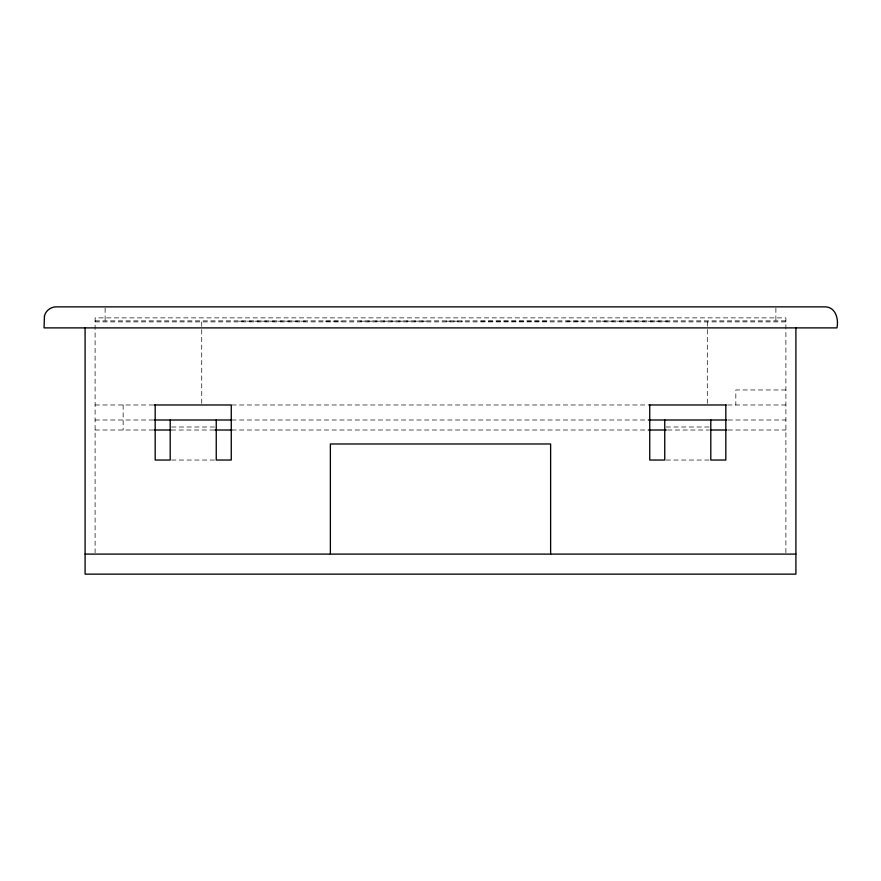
<?xml version="1.0" encoding="UTF-8"?>
<svg xmlns="http://www.w3.org/2000/svg" width="881" height="881" viewBox="0 0 881 881"><rect width="100%" height="100%" fill="white"/><g stroke="black" fill="none" stroke-linecap="round" stroke-linejoin="round"><path stroke-width="0.66" stroke-dasharray="4.41 3.3" d="M95.104 320.882L785.896 320.882M239.225 321.18L306.984 321.18M325.254 321.18L341.96 321.18M360.065 321.18L427.825 321.18M446.094 321.18L462.8 321.18M480.905 321.18L548.665 321.18M566.935 321.18L583.64 321.18M601.745 321.18L669.505 321.18M95.104 321.884L785.896 321.884M785.896 389.964L735.833 389.964L735.833 404.974M95.104 404.974L153.393 404.974M231.769 404.974L649.286 404.974M727.585 404.974L785.896 404.974M95.104 419.995L153.393 419.995M231.769 419.995L647.017 419.995M728.102 419.995L785.896 419.995M171.553 426.999L214.887 426.999M666.113 426.999L709.447 426.999M95.104 430.005L153.393 430.005M171.266 430.005L213.885 430.005M231.769 430.005L647.017 430.005M667.556 430.005L708.897 430.005M728.102 430.005L785.896 430.005M171.553 460.036L214.887 460.036M666.113 460.036L709.447 460.036M785.896 552.739L785.896 317.876L95.104 317.876L95.104 552.739M775.886 308.097L775.886 320.882M707.3 321.884L707.3 403.619M201.727 321.884L201.727 403.619M123.142 404.974L123.142 430.005M105.114 308.097L105.114 320.882"/><path stroke-width="1.32" d="M154.23 404.974L231.263 404.974L231.263 460.036L216.241 460.036L216.241 419.995M649.209 404.974L726.208 404.974M154.274 419.995L231.34 419.995M648.284 419.995L726.726 419.995M154.274 430.005L170.793 430.005M214.821 430.005L231.769 430.005M648.284 430.005L666.267 430.005M710.207 430.005L726.77 430.005M85.094 554.105L795.906 554.105M795.906 327.886L795.906 574.137L85.094 574.137L85.094 327.886M725.823 404.974L725.823 460.036L710.802 460.036L710.802 419.995M664.759 419.995L664.759 460.036L649.738 460.036L649.738 404.974M550.625 554.105L550.625 443.98L330.375 443.98L330.375 554.105M170.198 419.995L170.198 460.036L155.177 460.036L155.177 404.974M44.457 315.772L44.05 327.886L836.95 327.886C838.811 319.252 835.695 306.786 824.935 306.863L56.065 306.863C50.757 306.896 45.867 310.652 44.457 315.772"/></g></svg>
